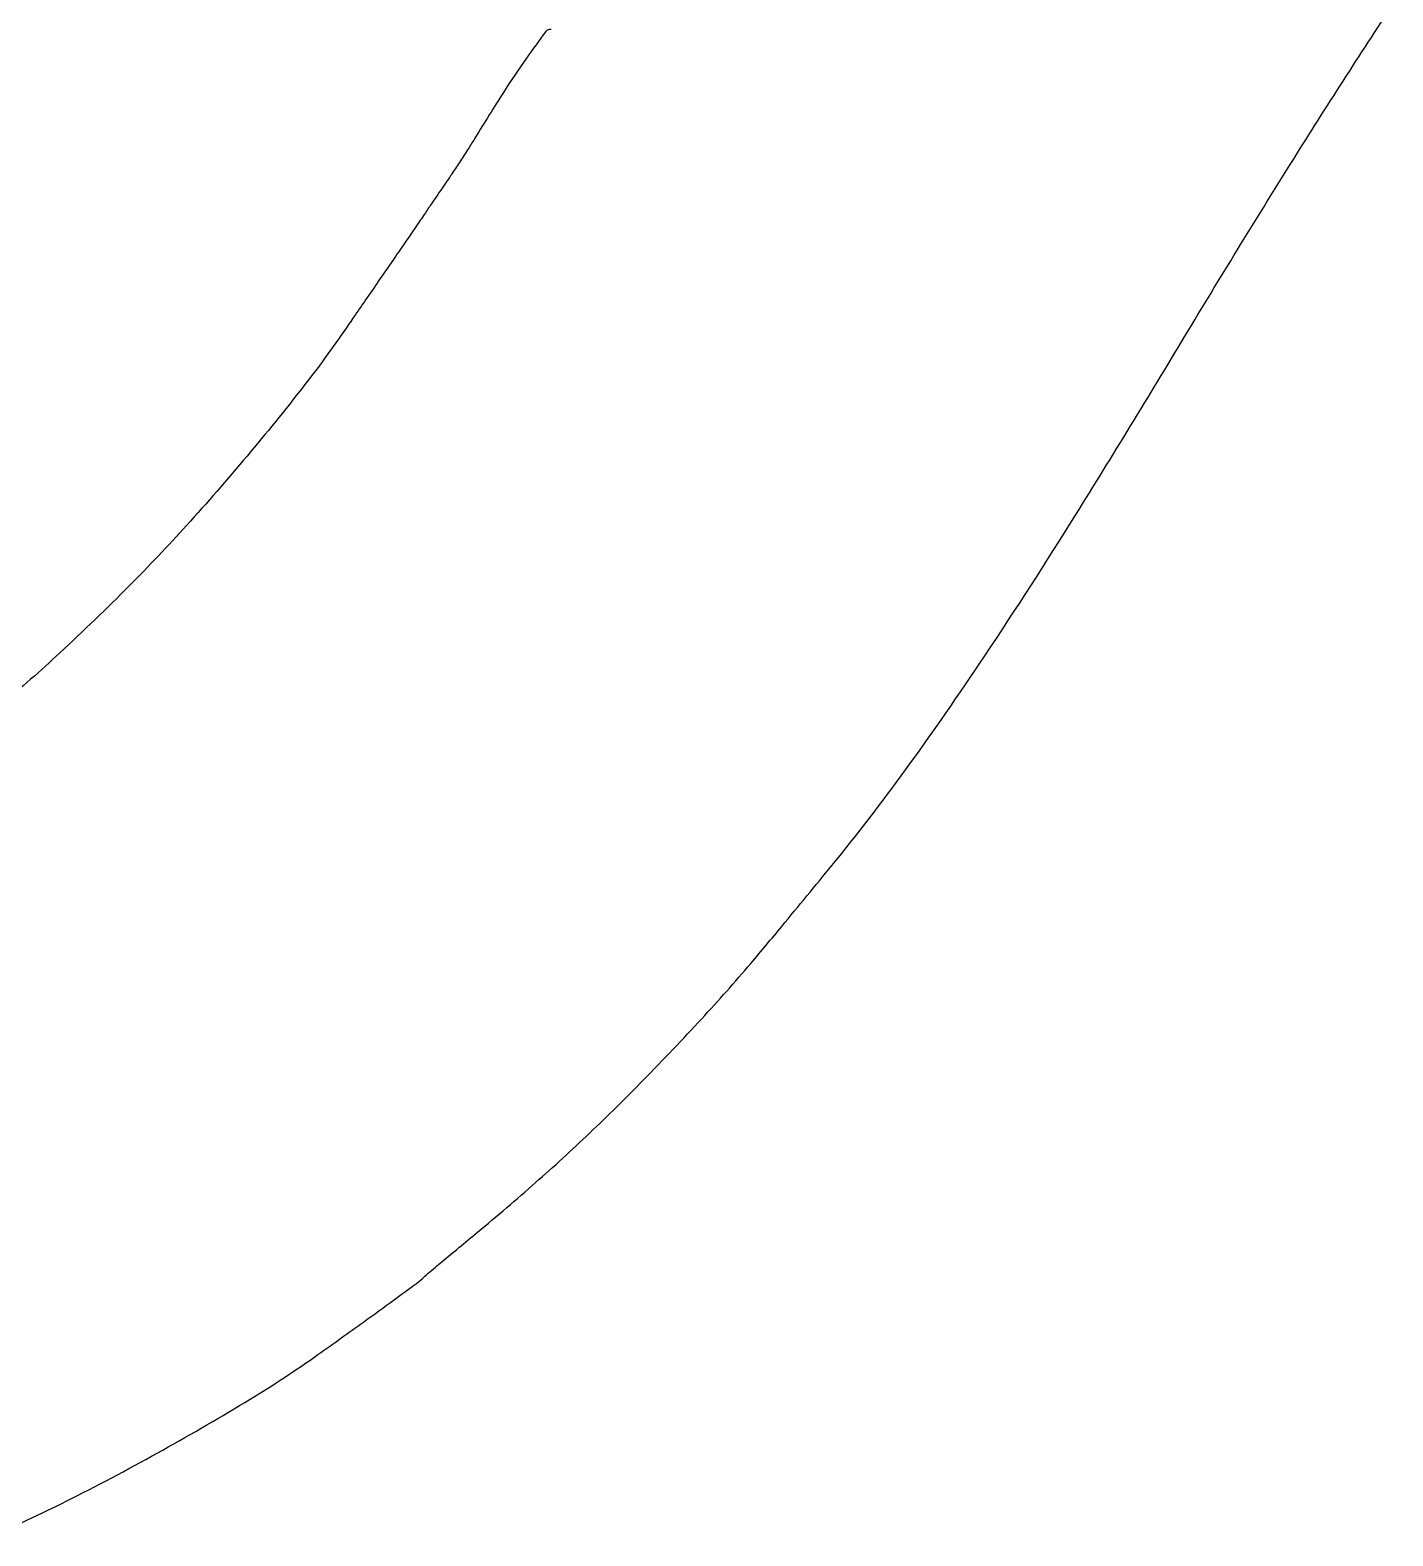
# Model space of a CAD drawing. Extents: x 153 to 7594, y 148 to 3762.
# Drawn here: x 4425.1 to 4668.4, y 2036.3 to 2305.1 of the extents above; entities that cross this region are included whole.
import ezdxf

# ---------------------------------------------------------------- set-up
doc = ezdxf.new("R2010")
doc.units = 0

msp = doc.modelspace()

# ---------------------------------------------------------------- linework, layer by layer
for points in [[(4418.464146, 2036.356763, 0.015648), (4432.528123, 2042.958258, 0.009452), (4448.779486, 2051.606868, 0.009473), (4464.420241, 2060.706164, 0.018345), (4476.5, 2068.664341, 0.000762), (4484.60293, 2074.458255, 0.002257), (4490.140347, 2078.46847, 0.002057), (4494.068783, 2081.365446, 0.029061), (4495.408532, 2082.488486, -0.013791), (4496.171205, 2083.168487, -0.000728), (4498.669073, 2085.268655, -0.001147), (4501.649408, 2087.755458, -0.000834), (4504.975547, 2090.508525, 0.008333), (4515.341441, 2099.353738, 0.009448), (4524.974304, 2108.18423, 0.009051), (4534.6112, 2117.697932, 0.006575), (4545, 2128.615647, 0.005356), (4549.468064, 2133.541366, 0.005529), (4553.781808, 2138.510155, 0.003613), (4559.29724, 2145.102816, 0.000892), (4568.248185, 2156, 0.014725), (4581.391158, 2173.060235, 0.009685), (4595.542551, 2193.411424, 0.00785), (4611.739879, 2218.540973, 0.004034), (4631.280069, 2250.5, -0.004558), (4650.076601, 2281.170447, -0.005836), (4667.966256, 2309.043645, -0.006434)], [(4518.137251, 2305.225223, 0.309488), (4517.154892, 2304.883241, 0.005517), (4513.721154, 2300.118793, 0.010882), (4509.594557, 2293.978044, 0.005354), (4504.601424, 2286, -0.004019), (4503.370676, 2284.021783, -0.002748), (4501.942322, 2281.79375, -0.002769), (4500.541772, 2279.661243, -0.005594), (4499.410512, 2278, 0.001138), (4498.404072, 2276.55, 0.00112), (4497.398711, 2275.0875, 0.0011), (4496.523199, 2273.801701, 0.004279), (4495.989844, 2273, -0.00488), (4495.357417, 2272.051852, -0.000458), (4493.777758, 2269.7375, -0.000587), (4491.888393, 2266.98179, -0.000462), (4489.834812, 2264, 0.000214), (4487.627623, 2260.798566, 0.000176), (4485.274951, 2257.380402, 0.000178), (4483.116725, 2254.239981, 0.000475), (4481.579642, 2251.997115, -0.015965), (4473.854678, 2241.44172, -0.008935), (4463.830413, 2229.085575, -0.008818), (4453.028625, 2216.697128, -0.012122), (4442.86046, 2205.976682, -0.00918), (4430.423426, 2193.935501, -0.017041), (4419.835348, 2184.70901, -0.018253)]]:
    msp.add_lwpolyline(points, format="xyb")

doc.saveas('drawing.dxf')
